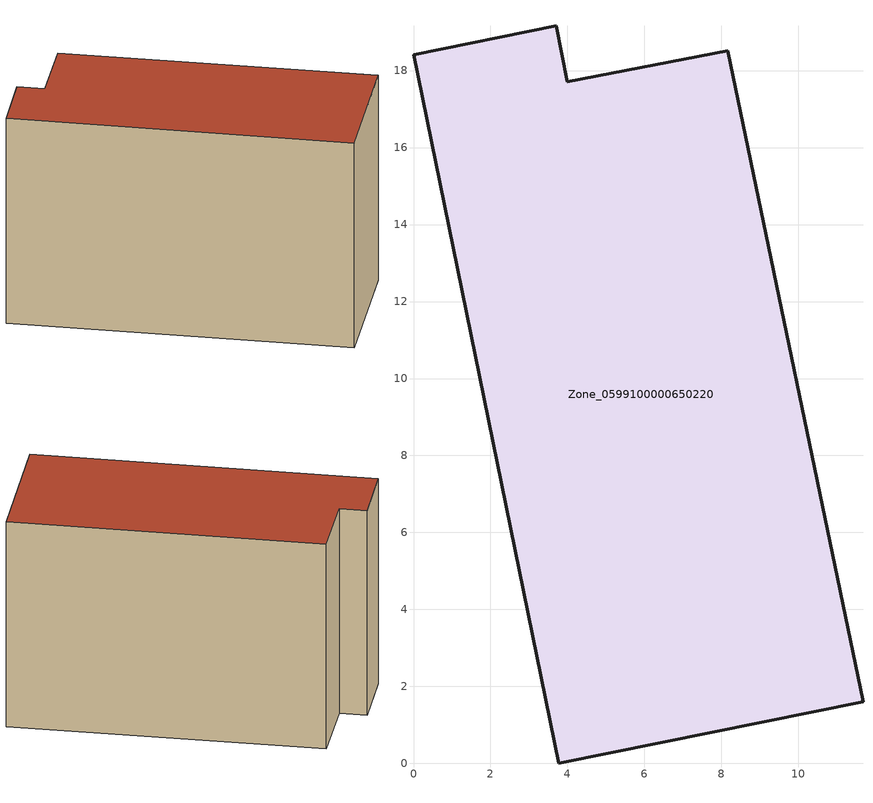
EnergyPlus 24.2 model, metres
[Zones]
Zone_0599100000650220
 floor ground (C_G): 3.77,0 0,18.41 3.7,19.17 3.99,17.71 8.16,18.52 11.68,1.6 z0
 wall outside (C_F): 3.99,17.71 3.7,19.17 0,18.41 3.77,0 11.68,1.6 8.16,18.52 3.99,17.71 z0:12.25
 roof outside (C_R): 11.68,1.6 8.16,18.52 3.99,17.71 3.7,19.17 0,18.41 3.77,0 z12.25
[BUILDING]
Pand.0599100000650220: North Axis=0; Terrain=City; Loads Convergence Tolerance Value=0.04; Temperature Convergence Tolerance Value=0.4; Solar Distribution=FullExterior; Maximum Number of Warmup Days=25; Minimum Number of Warmup Days=1
[Site:Location]
Rotterdam.The.Hague.AP_ZH_NLD Design_Conditions: Latitude=51.96; Longitude=4.45; Time Zone=1; Elevation=-4.5
[SITE:GROUNDTEMPERATURE:BUILDINGSURFACE]
18, 18, 18, 18, 18, 18, 18, 18, 18, 18, 18, 18
[MATERIAL] Thermal Absorptance=0.9; Solar Absorptance=0.7; Visible Absorptance=0.7
Name | Roughness | Thickness | Conductivity | Density | Specific Heat
G.TI.1946 | MediumSmooth | 0.15 | 1 | 540 | 1210
F.TI.1946 | Rough | 0.3 | 0.857143 | 1920 | 840
R.TI.1946 | MediumRough | 0.2 | 0.1 | 1500 | 1000
[CONSTRUCTION]
C_G: G.TI.1946
C_F: F.TI.1946
C_R: R.TI.1946
[ZONE]
Zone_0599100000650220: Type=1; Multiplier=1; Ceiling Height=Autocalculate; Volume=Autocalculate; Floor Area=autocalculate; Part of Total Floor Area=Yes
[ZONEINFILTRATION:DESIGNFLOWRATE]
Infil_Zone_0599100000650220: Zone or ZoneList or Space or SpaceList=Zone_0599100000650220; Schedule=AlwaysOn; Design Flow Rate Calculation Method=Flow/Area; Flow Rate per Floor Area=0.003; Constant Term Coefficient=1; Temperature Term Coefficient=0; Velocity Term Coefficient=0; Velocity Squared Term Coefficient=0
[HVACTEMPLATE:ZONE:IDEALLOADSAIRSYSTEM]
Zone_0599100000650220: Maximum Heating Supply Air Temperature=50; Minimum Cooling Supply Air Temperature=13; Maximum Heating Supply Air Humidity Ratio=0.0156; Minimum Cooling Supply Air Humidity Ratio=0.0077; Heating Limit=NoLimit; Cooling Limit=NoLimit; Dehumidification Control Type=ConstantSensibleHeatRatio; Cooling Sensible Heat Ratio=0.7; Dehumidification Setpoint=60; Humidification Control Type=None; Humidification Setpoint=30; Outdoor Air Method=None; Outdoor Air Flow Rate per Person=0.00944; Outdoor Air Flow Rate per Zone Floor Area=0; Outdoor Air Flow Rate per Zone=0; Demand Controlled Ventilation Type=None; Outdoor Air Economizer Type=NoEconomizer; Heat Recovery Type=None; Sensible Heat Recovery Effectiveness=0.7; Latent Heat Recovery Effectiveness=0.65
[ZONECONTROL:THERMOSTAT]
ThermostatControl_Zone_0599100000650220: Zone or ZoneList=Zone_0599100000650220; Control Type Schedule=DualSetpointControlType; Control 1=Thermostat_Zone_0599100000650220; Temperature Difference Between Cutout And Setpoint=0
[THERMOSTATSETPOINT:DUALSETPOINT]
Thermostat_Zone_0599100000650220: Heating Setpoint Temperature Schedule=HeatingSetpoint_Zone_0599100000650220; Cooling Setpoint Temperature Schedule=CoolingSetpoint_Zone_0599100000650220
[SCHEDULE:COMPACT]
HeatingSetpoint_Zone_0599100000650220: Through: 12/31, For: AllDays, Until: 24:00, 21
CoolingSetpoint_Zone_0599100000650220: Through: 12/31, For: AllDays, Until: 24:00, 24
DualSetpointControlType: Through: 12/31, For: AllDays, Until: 24:00, 4
AlwaysOn: Through: 12/31, For: AllDays, Until: 24:00, 1
